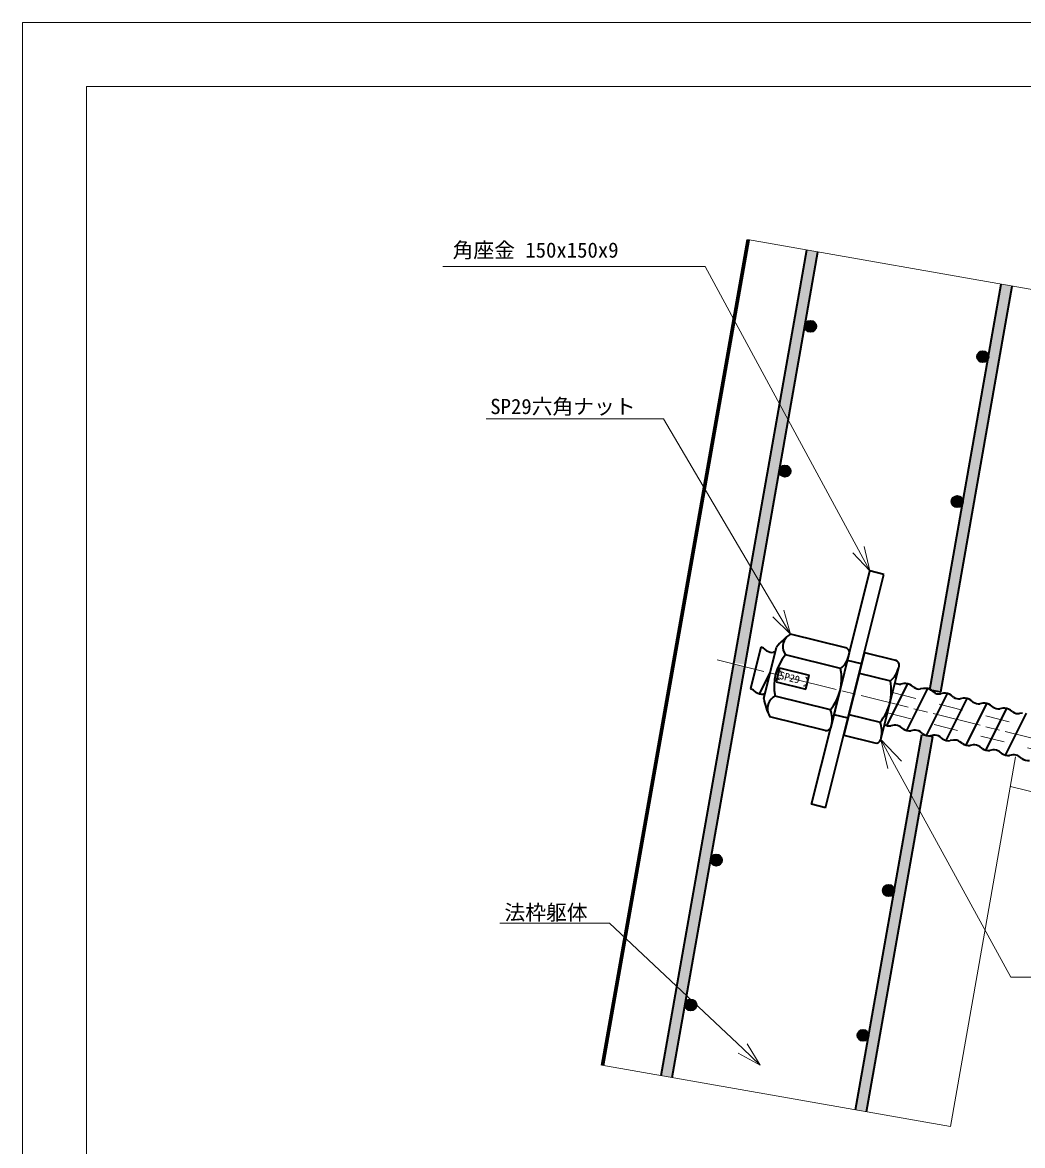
# Model space of a CAD drawing. Units: millimetres at full size, sheet at 1:2.5; details may follow other scales. Extents: x 2705 to 4385, y -2306 to -1103.
# Drawn here: x 2705 to 3328, y -1803 to -1103 of the extents above; entities that cross this region are included whole.
import ezdxf
from ezdxf.enums import TextEntityAlignment as Align

# ---------------------------------------------------------------- set-up
doc = ezdxf.new("R2010")
doc.units = ezdxf.units.MM
doc.header["$LTSCALE"] = 2.5
for name, pattern in [('CHAIN', [18.5, 12, -1.5, 3.5, -1.5]), ('CHAIN_DOUBLE_DASH', [23.5, 12, -1.5, 3.5, -1.5, 3.5, -1.5]), ('DASHED_SPACED', [12, 6, -6])]:
    doc.linetypes.add(name, pattern=pattern)
for name, color, linetype, lineweight in [('1 外形線', 7, 'Continuous', 35), ('2 中心線', 11, 'CHAIN', 18), ('2 細い実線', 3, 'Continuous', 20), ('3 隠れ線', 2, 'DASHED_SPACED', 18), ('5 想像線', 6, 'CHAIN_DOUBLE_DASH', 18), ('6 寸法線', 4, 'Continuous', 18), ('7 枠・タイトル', 7, 'Continuous', 13), ('DEFPOINTS_4', 7, 'Continuous', 13)]:
    doc.layers.add(name, color=color, linetype=linetype, lineweight=lineweight)
doc.styles.add('ＭＳ ゴシック', font='')
doc.styles.get('ＭＳ ゴシック').set_extended_font_data('MS Gothic')

msp = doc.modelspace()

# ---------------------------------------------------------------- hatches: boundary and pattern name
at = {"layer": '1 外形線'}
for points in [[(3149.169, -1497.86), (3148.397, -1502.237), (3155.291, -1503.453), (3156.063, -1499.075), (3195.904, -1273.123), (3200.683, -1246.023), (3193.789, -1244.807), (3189.011, -1271.907)], [(3317.036, -1294.481), (3321.814, -1267.381), (3314.92, -1266.166), (3310.142, -1293.266), (3270.362, -1518.868, -0.03775), (3271.279, -1519.391), (3277.194, -1520.434)], [(3199.548, -1292.461, 1), (3192.548, -1292.461, 1)], [(3306.892, -1311.389, 1), (3299.892, -1311.389, 1)], [(3183.625, -1382.769, 1), (3176.625, -1382.769, 1)], [(3290.969, -1401.697, 1), (3283.969, -1401.697, 1)], [(3103.005, -1759.668), (3109.899, -1760.883), (3155.077, -1504.666), (3148.268, -1502.968)], [(3224.137, -1781.026), (3231.03, -1782.242), (3272.283, -1548.288), (3269.282, -1547.758, -0.03494), (3268.32, -1547.589), (3265.389, -1547.072)], [(3140.851, -1625.352, 1), (3133.851, -1625.352, 1)], [(3248.195, -1644.28, 1), (3241.195, -1644.28, 1)], [(3124.927, -1715.66, 1), (3117.927, -1715.66, 1)], [(3232.271, -1734.588, 1), (3225.271, -1734.588, 1)]]:
    msp.add_hatch(color=256, dxfattribs=at).paths.add_polyline_path(points)

# ---------------------------------------------------------------- linework, layer by layer
for p, q in [((3066.011, -1753.144), (3156.795, -1238.284)), ((3066.996, -1753.318), (3157.78, -1238.458)), ((3189.011, -1271.907), (3193.789, -1244.807)), ((3195.904, -1273.123), (3200.683, -1246.023)), ((3310.142, -1293.266), (3314.92, -1266.166)), ((3317.036, -1294.481), (3321.814, -1267.381)), ((3149.169, -1497.86), (3189.011, -1271.907)), ((3149.169, -1497.86), (3189.011, -1271.907)), ((3156.063, -1499.075), (3195.904, -1273.123)), ((3156.063, -1499.075), (3195.904, -1273.123)), ((3270.3, -1519.218), (3310.142, -1293.266)), ((3277.194, -1520.434), (3317.036, -1294.481)), ((3205.471, -1592.685), (3241.759, -1447.141)), ((3219.116, -1500.756), (3233.026, -1444.964)), ((3241.759, -1447.141), (3233.026, -1444.964)), ((3218.032, -1492.993), (3183.586, -1484.405)), ((3103.005, -1759.668), (3149.169, -1497.86)), ((3165.059, -1492.475), (3158.563, -1518.527)), ((3166.854, -1524.647), (3174.859, -1492.541)), ((3168.862, -1494.727), (3167.344, -1493.507)), ((3174.113, -1495.532), (3172.966, -1495.75)), ((3214.82, -1505.874), (3180.375, -1497.285)), ((3208.823, -1542.331), (3220.217, -1496.63)), ((3229.606, -1495.883), (3216.76, -1547.405)), ((3229.606, -1495.883), (3249.012, -1500.721)), ((3109.899, -1760.883), (3156.063, -1499.075)), ((3176.797, -1505.437), (3174.619, -1514.17)), ((3176.797, -1505.437), (3195.232, -1510.033)), ((3227.848, -1502.933), (3219.116, -1500.756)), ((3239.803, -1550.059), (3251.197, -1504.358)), ((3164.325, -1521.664), (3170.856, -1508.6)), ((3193.055, -1518.766), (3195.232, -1510.033)), ((3226.395, -1508.763), (3245.801, -1513.602)), ((3162.041, -1520.632), (3160.522, -1519.412)), ((3174.619, -1514.17), (3193.055, -1518.766)), ((3174.619, -1514.17), (3193.055, -1518.766)), ((3196.738, -1590.508), (3214.452, -1519.462)), ((3243.675, -1541.444), (3256.731, -1515.327)), ((3254.229, -1515.166), (3252.315, -1515.53)), ((3255.997, -1544.516), (3269.054, -1518.399)), ((3260.534, -1517.579), (3259.016, -1516.359)), ((3266.552, -1518.238), (3264.638, -1518.602)), ((3270.3, -1519.218), (3277.194, -1520.434)), ((3272.857, -1520.651), (3271.338, -1519.432)), ((3167.594, -1521.68), (3166.827, -1521.825)), ((3208.397, -1531.635), (3173.952, -1523.047)), ((3268.32, -1547.589), (3281.376, -1521.472)), ((3278.874, -1521.311), (3276.961, -1521.674)), ((3280.643, -1550.661), (3293.699, -1524.544)), ((3285.18, -1523.724), (3283.661, -1522.504)), ((3291.197, -1524.383), (3289.283, -1524.747)), ((3297.503, -1526.796), (3295.984, -1525.576)), ((3292.966, -1553.734), (3306.022, -1527.616)), ((3303.52, -1527.455), (3301.606, -1527.819)), ((3305.289, -1556.806), (3318.345, -1530.689)), ((3309.825, -1529.869), (3308.307, -1528.649)), ((3315.843, -1530.528), (3313.929, -1530.892)), ((3317.611, -1559.878), (3330.667, -1533.761)), ((3322.148, -1532.941), (3320.63, -1531.721)), ((3328.165, -1533.6), (3326.252, -1533.964)), ((3205.186, -1544.516), (3170.74, -1535.927)), ((3219.449, -1536.911), (3210.717, -1534.733)), ((3219.972, -1534.525), (3239.378, -1539.363)), ((3216.76, -1547.405), (3236.166, -1552.244)), ((3224.137, -1781.026), (3265.389, -1547.072)), ((3248.091, -1541.241), (3246.177, -1541.605)), ((3253.713, -1543.484), (3252.194, -1542.264)), ((3260.413, -1544.314), (3258.5, -1544.678)), ((3266.035, -1546.556), (3264.516, -1545.337)), ((3265.389, -1547.072), (3272.283, -1548.288)), ((3272.736, -1547.386), (3270.822, -1547.75)), ((3231.03, -1782.242), (3272.283, -1548.288)), ((3278.358, -1549.629), (3276.839, -1548.409)), ((3285.059, -1550.458), (3283.145, -1550.822)), ((3290.681, -1552.701), (3289.162, -1551.481)), ((3297.382, -1553.531), (3295.468, -1553.895)), ((3303.004, -1555.774), (3301.485, -1554.554)), ((3309.704, -1556.603), (3307.791, -1556.967)), ((3315.326, -1558.846), (3313.808, -1557.626)), ((3322.027, -1559.676), (3320.113, -1560.04)), ((3327.649, -1561.918), (3326.13, -1560.699)), ((3205.471, -1592.685), (3196.738, -1590.508))]:
    msp.add_line(p, q, dxfattribs=at)
for centre in [(3196.048, -1292.461), (3303.392, -1311.389), (3180.125, -1382.769), (3287.469, -1401.697), (3137.351, -1625.352), (3244.695, -1644.28), (3121.427, -1715.66), (3228.771, -1734.588)]:
    msp.add_circle(centre, 3.5, dxfattribs=at)
for centre, radius, start, end in [((3206.193, -1517.404), 40, 124.41356, 141.5683), ((3187.668, -1492.263), 8.855, 135.31838, 214.55037), ((3163.365, -1499.267), 7, 55.36613, 76.00008), ((3172.273, -1489.79), 6, 235.36383, 276.63395), ((3204.206, -1516.909), 30.871, 140.53146, 191.4686), ((3177.243, -1491.025), 6, 235.36151, 237.06473), ((3205.354, -1494.238), 15, 309.13013, 346.00003), ((3217.306, -1495.904), 3, 346.00003, 76.00003), ((3236.334, -1501.966), 15, 309.1301, 346), ((3248.286, -1503.632), 3, 346, 76), ((3184.566, -1512.012), 30.871, 320.53146, 11.4686), ((3157.112, -1524.349), 6, 55.36605, 76), ((3215.546, -1519.74), 30.871, 346, 11.46857), ((3251.622, -1509.57), 6, 239.80952, 276.63395), ((3255.037, -1522.119), 7, 55.36613, 96.63387), ((3263.945, -1512.642), 6, 235.36383, 276.63395), ((3267.36, -1525.191), 7, 55.36613, 96.63387), ((3166.019, -1514.872), 7, 235.36613, 276.63387), ((3206.193, -1517.404), 40, 190.43176, 207.5865), ((3178.034, -1530.905), 8.855, 117.44974, 196.68206), ((3276.267, -1515.715), 6, 235.36383, 276.63395), ((3279.683, -1528.264), 7, 55.36613, 96.63387), ((3288.59, -1518.787), 6, 235.36383, 276.63395), ((3292.006, -1531.336), 7, 55.36613, 96.63387), ((3300.913, -1521.859), 6, 235.36383, 276.63395), ((3194.577, -1537.465), 15, 346.00003, 22.86993), ((3215.546, -1519.74), 30.871, 320.53143, 346), ((3304.328, -1534.408), 7, 55.36613, 96.63387), ((3313.236, -1524.932), 6, 235.36383, 276.63395), ((3316.651, -1537.481), 7, 55.36613, 96.63387), ((3325.558, -1528.004), 6, 235.36383, 276.63395), ((3225.557, -1545.193), 15, 346, 22.8699), ((3205.912, -1541.605), 3, 256.00003, 346.00003), ((3245.368, -1534.652), 7, 242.17256, 276.63387), ((3248.784, -1547.201), 6, 55.36605, 96.63008), ((3257.691, -1537.724), 7, 235.36613, 276.63387), ((3261.107, -1550.273), 6, 55.36605, 96.63008), ((3270.014, -1540.797), 7, 235.36613, 276.63387), ((3273.429, -1553.346), 6, 55.36605, 96.63008), ((3236.892, -1549.333), 3, 256, 346), ((3282.336, -1543.869), 7, 235.36613, 276.63387), ((3285.752, -1556.418), 6, 55.36605, 96.63008), ((3294.659, -1546.942), 7, 235.36613, 276.63387), ((3298.075, -1559.491), 6, 55.36605, 96.63008), ((3306.982, -1550.014), 7, 235.36613, 276.63387), ((3310.398, -1562.563), 6, 55.36605, 96.63008), ((3319.305, -1553.086), 7, 235.36613, 276.63387), ((3322.72, -1565.635), 6, 55.36605, 96.63008), ((3331.628, -1556.159), 7, 235.36613, 276.63387)]:
    msp.add_arc(centre, radius, start, end, dxfattribs=at)
at = {"layer": '2 中心線'}
msp.add_line((3137.946, -1500.394), (3725.951, -1647.002), dxfattribs=at)
at = {"layer": '2 細い実線'}
for p, q in [((3374.009, -1276.585), (3156.795, -1238.284)), ((3283.225, -1791.445), (3323.857, -1561.012)), ((3320.609, -1579.43), (3370.017, -1591.749)), ((3283.225, -1791.445), (3066.011, -1753.144))]:
    msp.add_line(p, q, dxfattribs=at)
at = {"layer": '3 隠れ線'}
for p, q in [((3247.072, -1520.904), (3379.452, -1553.91)), ((3243.927, -1533.518), (3376.307, -1566.523))]:
    msp.add_line(p, q, dxfattribs=at)
at = {"layer": '5 想像線'}
for p, q in [((3176.013, -1512.713), (3176.255, -1511.743)), ((3176.983, -1512.955), (3176.013, -1512.713)), ((3177.102, -1508.347), (3177.344, -1507.377)), ((3177.344, -1507.377), (3178.314, -1507.619)), ((3192.868, -1511.248), (3193.839, -1511.49)), ((3193.839, -1511.49), (3193.597, -1512.46)), ((3192.508, -1516.826), (3191.538, -1516.584)), ((3192.75, -1515.856), (3192.508, -1516.826))]:
    msp.add_line(p, q, dxfattribs=at)
at = {"layer": '6 寸法線'}
for p, q in [((3130.429, -1255.084), (2966.972, -1255.084)), ((3225.896, -1431.767), (3130.429, -1255.084)), ((3104.39, -1350.213), (2993.905, -1350.213)), ((3175.963, -1471.487), (3104.39, -1350.213)), ((3233.026, -1444.964), (3222.36, -1433.678)), ((3233.026, -1444.964), (3225.896, -1431.767)), ((3229.432, -1429.856), (3233.026, -1444.964)), ((3179.424, -1469.444), (3183.586, -1484.405)), ((3183.586, -1484.405), (3172.501, -1473.53)), ((3183.586, -1484.405), (3175.963, -1471.487)), ((3244.211, -1568.164), (3239.803, -1550.059)), ((3239.803, -1550.059), (3252.674, -1563.534)), ((3239.803, -1550.059), (3248.443, -1565.849)), ((3248.443, -1565.849), (3320.872, -1698.229)), ((3070.731, -1664.681), (3002.531, -1664.681)), ((3153.787, -1742.865), (3070.731, -1664.681)), ((3320.872, -1698.229), (3447.558, -1698.229)), ((3164.709, -1753.146), (3153.787, -1742.865)), ((3156.542, -1739.938), (3164.709, -1753.146)), ((3164.709, -1753.146), (3151.032, -1745.791))]:
    msp.add_line(p, q, dxfattribs=at)
at = {"layer": '7 枠・タイトル'}
for q in [(2744.954, -2250.954), (4344.954, -1142.954)]:
    msp.add_line((2744.954, -1142.954), q, dxfattribs=at)
at = {"layer": 'DEFPOINTS_4'}
for q in [(2704.954, -2290.954), (4384.954, -1102.954)]:
    msp.add_line((2704.954, -1102.954), q, dxfattribs=at)

# ---------------------------------------------------------------- texts
at = {"layer": '1 外形線', "style": 'ＭＳ ゴシック'}
msp.add_text('SP29', height=4.747, rotation=346, dxfattribs=at).set_placement((3175.819, -1513.6), align=Align.BOTTOM_LEFT)
at = {"layer": '6 寸法線', "style": 'ＭＳ ゴシック'}
msp.add_text('角座金 150x150x9', height=9.494, dxfattribs=at).set_placement((2973.002, -1252.474), align=Align.BOTTOM_LEFT)
for s, p in [('SP29六角ナット', (3087.041, -1342.435)), ('法枠躯体', (3057.098, -1657.947))]:
    msp.add_text(s, height=9.494, dxfattribs=at).set_placement(p, align=Align.MIDDLE_RIGHT)

doc.saveas('drawing.dxf')
